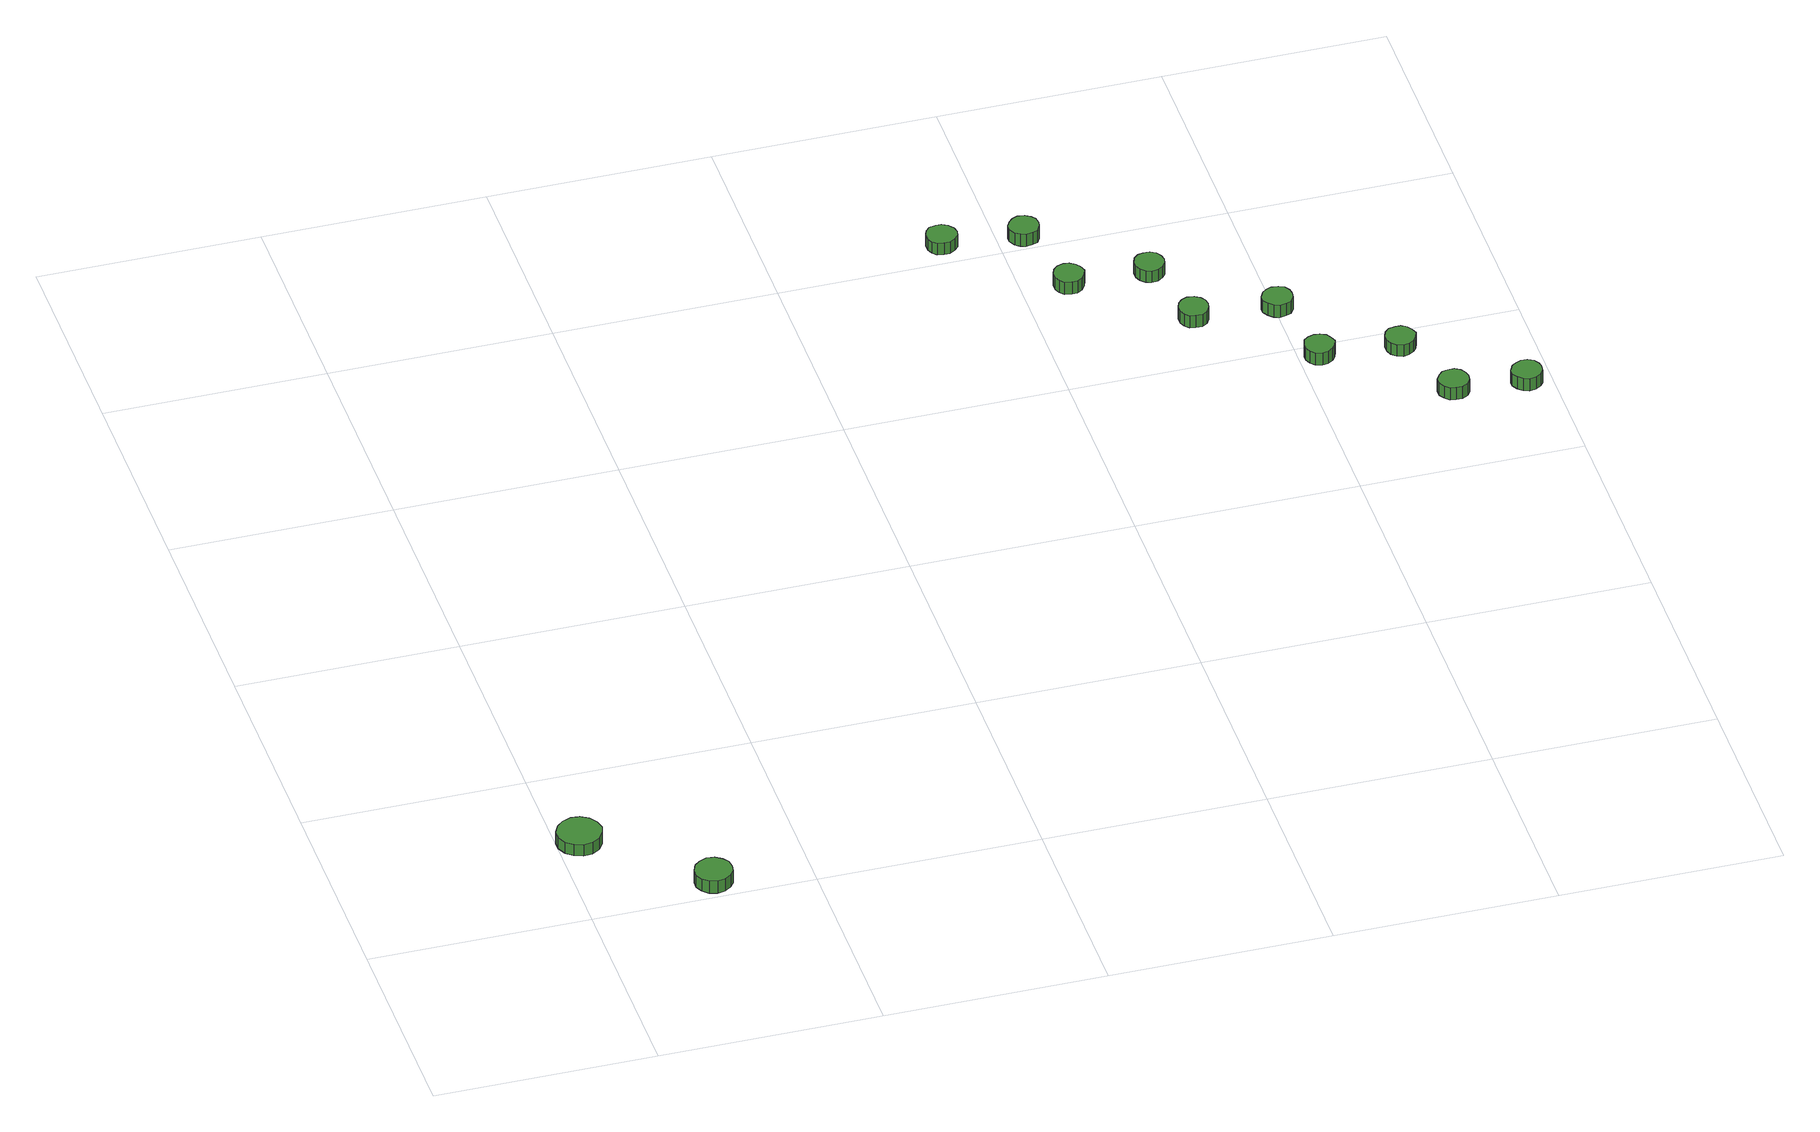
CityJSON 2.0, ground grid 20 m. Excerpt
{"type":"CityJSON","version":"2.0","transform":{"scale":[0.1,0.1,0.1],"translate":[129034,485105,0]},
"CityObjects":{
"tree1":{"type":"SolitaryVegetationObject","attributes":{"function":"something"},"geometry":[{"type":"MultiSurface","lod":"1","boundaries":[[[0,1,2,3,4,5,6,7,8,9,10,11,12,13,14]],[[15,16,17,18,19,20,21,22,23,24,25,26,27,28,29]],[[0,29,28,1]],[[1,28,27,2]],[[2,27,26,3]],[[3,26,25,4]],[[4,25,24,5]],[[5,24,23,6]],[[6,23,22,7]],[[7,22,21,8]],[[8,21,20,9]],[[9,20,19,10]],[[10,19,18,11]],[[11,18,17,12]],[[12,17,16,13]],[[13,16,15,14]],[[14,15,29,0]]]}]},
"tree2":{"type":"SolitaryVegetationObject","attributes":{"function":"something"},"geometry":[{"type":"MultiSurface","lod":"1","boundaries":[[[30,31,32,33,34,35,36,37,38,39,40,41,42,43,44]],[[45,46,47,48,49,50,51,52,53,54,55,56,57,58,59]],[[30,59,58,31]],[[31,58,57,32]],[[32,57,56,33]],[[33,56,55,34]],[[34,55,54,35]],[[35,54,53,36]],[[36,53,52,37]],[[37,52,51,38]],[[38,51,50,39]],[[39,50,49,40]],[[40,49,48,41]],[[41,48,47,42]],[[42,47,46,43]],[[43,46,45,44]],[[44,45,59,30]]]}]},
"tree3":{"type":"SolitaryVegetationObject","attributes":{"function":"something"},"geometry":[{"type":"MultiSurface","lod":"1","boundaries":[[[60,61,62,63,64,65,66,67,68,69,70,71,72,73,74]],[[75,76,77,78,79,80,81,82,83,84,85,86,87,88,89]],[[60,89,88,61]],[[61,88,87,62]],[[62,87,86,63]],[[63,86,85,64]],[[64,85,84,65]],[[65,84,83,66]],[[66,83,82,67]],[[67,82,81,68]],[[68,81,80,69]],[[69,80,79,70]],[[70,79,78,71]],[[71,78,77,72]],[[72,77,76,73]],[[73,76,75,74]],[[74,75,89,60]]]}]},
"tree4":{"type":"SolitaryVegetationObject","attributes":{"function":"something"},"geometry":[{"type":"MultiSurface","lod":"1","boundaries":[[[90,91,92,93,94,95,96,97,98,99,100,101,102,103,104]],[[105,106,107,108,109,110,111,112,113,114,115,116,117,118,119]],[[90,119,118,91]],[[91,118,117,92]],[[92,117,116,93]],[[93,116,115,94]],[[94,115,114,95]],[[95,114,113,96]],[[96,113,112,97]],[[97,112,111,98]],[[98,111,110,99]],[[99,110,109,100]],[[100,109,108,101]],[[101,108,107,102]],[[102,107,106,103]],[[103,106,105,104]],[[104,105,119,90]]]}]},
"tree5":{"type":"SolitaryVegetationObject","attributes":{"function":"something"},"geometry":[{"type":"MultiSurface","lod":"1","boundaries":[[[120,121,122,123,124,125,126,127,128,129,130,131,132,133,134]],[[135,136,137,138,139,140,141,142,143,144,145,146,147,148,149]],[[120,149,148,121]],[[121,148,147,122]],[[122,147,146,123]],[[123,146,145,124]],[[124,145,144,125]],[[125,144,143,126]],[[126,143,142,127]],[[127,142,141,128]],[[128,141,140,129]],[[129,140,139,130]],[[130,139,138,131]],[[131,138,137,132]],[[132,137,136,133]],[[133,136,135,134]],[[134,135,149,120]]]}]},
"tree6":{"type":"SolitaryVegetationObject","attributes":{"function":"something"},"geometry":[{"type":"MultiSurface","lod":"1","boundaries":[[[150,151,152,153,154,155,156,157,158,159,160,161,162,163,164]],[[165,166,167,168,169,170,171,172,173,174,175,176,177,178,179]],[[150,179,178,151]],[[151,178,177,152]],[[152,177,176,153]],[[153,176,175,154]],[[154,175,174,155]],[[155,174,173,156]],[[156,173,172,157]],[[157,172,171,158]],[[158,171,170,159]],[[159,170,169,160]],[[160,169,168,161]],[[161,168,167,162]],[[162,167,166,163]],[[163,166,165,164]],[[164,165,179,150]]]}]},
"tree7":{"type":"SolitaryVegetationObject","attributes":{"function":"something"},"geometry":[{"type":"MultiSurface","lod":"1","boundaries":[[[180,181,182,183,184,185,186,187,188,189,190,191,192,193,194]],[[195,196,197,198,199,200,201,202,203,204,205,206,207,208,209]],[[180,209,208,181]],[[181,208,207,182]],[[182,207,206,183]],[[183,206,205,184]],[[184,205,204,185]],[[185,204,203,186]],[[186,203,202,187]],[[187,202,201,188]],[[188,201,200,189]],[[189,200,199,190]],[[190,199,198,191]],[[191,198,197,192]],[[192,197,196,193]],[[193,196,195,194]],[[194,195,209,180]]]}]},
"tree8":{"type":"SolitaryVegetationObject","attributes":{"function":"something"},"geometry":[{"type":"MultiSurface","lod":"1","boundaries":[[[210,211,212,213,214,215,216,217,218,219,220,221,222,223,224]],[[225,226,227,228,229,230,231,232,233,234,235,236,237,238,239]],[[210,239,238,211]],[[211,238,237,212]],[[212,237,236,213]],[[213,236,235,214]],[[214,235,234,215]],[[215,234,233,216]],[[216,233,232,217]],[[217,232,231,218]],[[218,231,230,219]],[[219,230,229,220]],[[220,229,228,221]],[[221,228,227,222]],[[222,227,226,223]],[[223,226,225,224]],[[224,225,239,210]]]}]},
"tree9":{"type":"SolitaryVegetationObject","attributes":{"function":"something"},"geometry":[{"type":"MultiSurface","lod":"1","boundaries":[[[240,241,242,243,244,245,246,247,248,249,250,251,252,253,254]],[[255,256,257,258,259,260,261,262,263,264,265,266,267,268,269]],[[240,269,268,241]],[[241,268,267,242]],[[242,267,266,243]],[[243,266,265,244]],[[244,265,264,245]],[[245,264,263,246]],[[246,263,262,247]],[[247,262,261,248]],[[248,261,260,249]],[[249,260,259,250]],[[250,259,258,251]],[[251,258,257,252]],[[252,257,256,253]],[[253,256,255,254]],[[254,255,269,240]]]}]},
"tree10":{"type":"SolitaryVegetationObject","attributes":{"function":"something"},"geometry":[{"type":"MultiSurface","lod":"1","boundaries":[[[270,271,272,273,274,275,276,277,278,279,280,281,282,283,284]],[[285,286,287,288,289,290,291,292,293,294,295,296,297,298,299]],[[270,299,298,271]],[[271,298,297,272]],[[272,297,296,273]],[[273,296,295,274]],[[274,295,294,275]],[[275,294,293,276]],[[276,293,292,277]],[[277,292,291,278]],[[278,291,290,279]],[[279,290,289,280]],[[280,289,288,281]],[[281,288,287,282]],[[282,287,286,283]],[[283,286,285,284]],[[284,285,299,270]]]}]},
"tree11":{"type":"SolitaryVegetationObject","attributes":{"function":"something"},"geometry":[{"type":"MultiSurface","lod":"1","boundaries":[[[300,301,302,303,304,305,306,307,308,309,310,311,312,313,314]],[[315,316,317,318,319,320,321,322,323,324,325,326,327,328,329]],[[300,329,328,301]],[[301,328,327,302]],[[302,327,326,303]],[[303,326,325,304]],[[304,325,324,305]],[[305,324,323,306]],[[306,323,322,307]],[[307,322,321,308]],[[308,321,320,309]],[[309,320,319,310]],[[310,319,318,311]],[[311,318,317,312]],[[312,317,316,313]],[[313,316,315,314]],[[314,315,329,300]]]}]},
"tree12":{"type":"SolitaryVegetationObject","attributes":{"function":"something"},"geometry":[{"type":"MultiSurface","lod":"1","boundaries":[[[330,331,332,333,334,335,336,337,338,339,340,341,342,343,344]],[[345,346,347,348,349,350,351,352,353,354,355,356,357,358,359]],[[330,359,358,331]],[[331,358,357,332]],[[332,357,356,333]],[[333,356,355,334]],[[334,355,354,335]],[[335,354,353,336]],[[336,353,352,337]],[[337,352,351,338]],[[338,351,350,339]],[[339,350,349,340]],[[340,349,348,341]],[[341,348,347,342]],[[342,347,346,343]],[[343,346,345,344]],[[344,345,359,330]]]}]}
},
"vertices":[
[40,106,17],[38,114,17],[33,121,17],[26,125,17],[18,126,17],[10,123,17],[4,118,17],[0,110,17],[0,102,17],[4,94,17],[10,89,17],[18,86,17],[26,87,17],[33,91,17],[38,98,17],[38,98,5],[33,91,5],[26,87,5],[18,86,5],[10,89,5],[4,94,5],[0,102,5],[0,110,5],[4,118,5],[10,123,5],[18,126,5],[26,125,5],[33,121,5],[38,114,5],[40,106,5],
[131,22,17],[130,29,17],[126,34,17],[120,38,17],[113,39,17],[106,36,17],[101,32,17],[98,25,17],[98,18,17],[101,12,17],[106,7,17],[113,5,17],[120,6,17],[126,10,17],[130,15,17],[130,15,4],[126,10,4],[120,6,4],[113,5,4],[106,7,4],[101,12,4],[98,18,4],[98,25,4],[101,32,4],[106,36,4],[113,39,4],[120,38,4],[126,34,4],[130,29,4],[131,22,4],
[566,823,18],[565,828,18],[561,833,18],[556,836,18],[551,836,18],[545,835,18],[541,831,18],[539,826,18],[539,820,18],[541,815,18],[545,811,18],[551,810,18],[556,810,18],[561,813,18],[565,817,18],[565,817,6],[561,813,6],[556,810,6],[551,810,6],[545,811,6],[541,815,6],[539,820,6],[539,826,6],[541,831,6],[545,835,6],[551,836,6],[556,836,6],[561,833,6],[565,828,6],[566,823,6],
[655,740,18],[653,746,18],[650,750,18],[645,753,18],[640,754,18],[634,752,18],[630,748,18],[628,743,18],[628,737,18],[630,732,18],[634,728,18],[640,727,18],[645,727,18],[650,730,18],[653,735,18],[653,735,5],[650,730,5],[645,727,5],[640,727,5],[634,728,5],[630,732,5],[628,737,5],[628,743,5],[630,748,5],[634,752,5],[640,754,5],[645,753,5],[650,750,5],[653,746,5],[655,740,5],
[635,810,22],[634,816,22],[631,820,22],[626,823,22],[620,824,22],[615,822,22],[611,818,22],[608,813,22],[608,808,22],[611,802,22],[615,799,22],[620,797,22],[626,798,22],[631,800,22],[634,805,22],[634,805,9],[631,800,9],[626,798,9],[620,797,9],[615,799,9],[611,802,9],[608,808,9],[608,813,9],[611,818,9],[615,822,9],[620,824,9],[626,823,9],[631,820,9],[634,816,9],[635,810,9],
[723,731,22],[722,736,22],[719,741,22],[714,744,22],[708,744,22],[703,743,22],[699,739,22],[697,734,22],[697,728,22],[699,723,22],[703,719,22],[708,717,22],[714,718,22],[719,721,22],[722,725,22],[722,725,10],[719,721,10],[714,718,10],[708,717,10],[703,719,10],[699,723,10],[697,728,10],[697,734,10],[699,739,10],[703,743,10],[708,744,10],[714,744,10],[719,741,10],[722,736,10],[723,731,10],
[743,665,18],[742,671,18],[739,675,18],[734,678,18],[728,679,18],[723,677,18],[719,673,18],[717,668,18],[717,662,18],[719,657,18],[723,653,18],[728,652,18],[734,652,18],[739,655,18],[742,660,18],[742,660,5],[739,655,5],[734,652,5],[728,652,5],[723,653,5],[719,657,5],[717,662,5],[717,668,5],[719,673,5],[723,677,5],[728,679,5],[734,678,5],[739,675,5],[742,671,5],[743,665,5],
[832,585,18],[830,590,18],[827,595,18],[822,597,18],[817,598,18],[811,596,18],[807,593,18],[805,587,18],[805,582,18],[807,577,18],[811,573,18],[817,571,18],[822,572,18],[827,575,18],[830,579,18],[830,579,5],[827,575,5],[822,572,5],[817,571,5],[811,573,5],[807,577,5],[805,582,5],[805,587,5],[807,593,5],[811,596,5],[817,598,5],[822,597,5],[827,595,5],[830,590,5],[832,585,5],
[814,653,23],[813,658,23],[810,663,23],[805,665,23],[799,666,23],[794,664,23],[790,661,23],[787,655,23],[787,650,23],[790,645,23],[794,641,23],[799,639,23],[805,640,23],[810,642,23],[813,647,23],[813,647,10],[810,642,10],[805,640,10],[799,639,10],[794,641,10],[790,645,10],[787,650,10],[787,655,10],[790,661,10],[794,664,10],[799,666,10],[805,665,10],[810,663,10],[813,658,10],[814,653,10],
[900,571,22],[898,576,22],[895,581,22],[890,584,22],[885,584,22],[879,583,22],[875,579,22],[873,574,22],[873,568,22],[875,563,22],[879,559,22],[885,557,22],[890,558,22],[895,561,22],[898,565,22],[898,565,10],[895,561,10],[890,558,10],[885,557,10],[879,559,10],[875,563,10],[873,568,10],[873,574,10],[875,579,10],[879,583,10],[885,584,10],[890,584,10],[895,581,10],[898,576,10],[900,571,10],
[927,504,19],[926,509,19],[923,514,19],[918,517,19],[912,517,19],[907,516,19],[903,512,19],[900,507,19],[900,501,19],[903,496,19],[907,492,19],[912,491,19],[918,491,19],[923,494,19],[926,498,19],[926,498,6],[923,494,6],[918,491,6],[912,491,6],[907,492,6],[903,496,6],[900,501,6],[900,507,6],[903,512,6],[907,516,6],[912,517,6],[918,517,6],[923,514,6],[926,509,6],[927,504,6],
[989,494,23],[988,499,23],[985,504,23],[980,507,23],[974,507,23],[969,505,23],[965,502,23],[962,496,23],[962,491,23],[965,486,23],[969,482,23],[974,480,23],[980,481,23],[985,484,23],[988,488,23],[988,488,10],[985,484,10],[980,481,10],[974,480,10],[969,482,10],[965,486,10],[962,491,10],[962,496,10],[965,502,10],[969,505,10],[974,507,10],[980,507,10],[985,504,10],[988,499,10],[989,494,10]
]}
